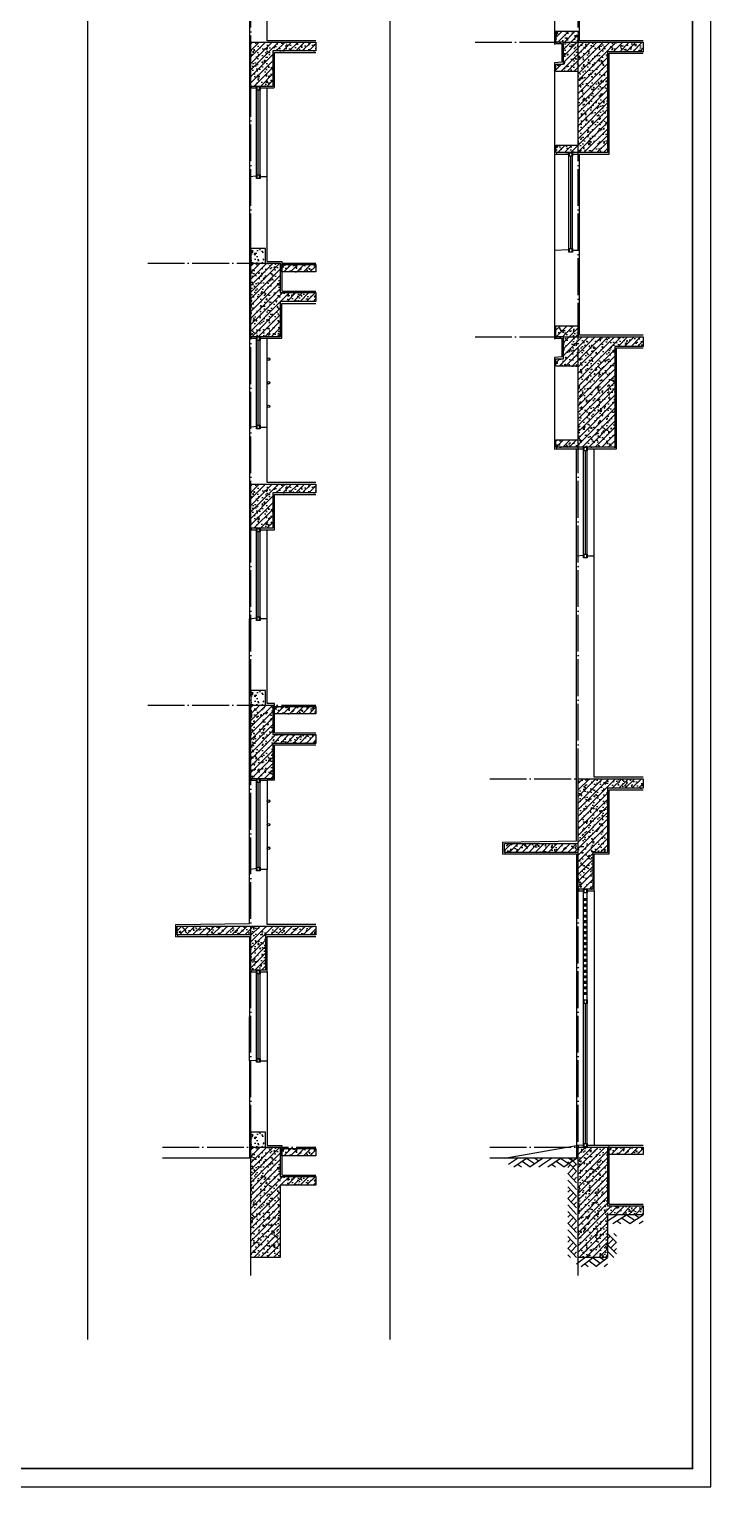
# Model space of a CAD drawing. Extents: x 6843040 to 15500510, y -6507076 to -4940511.
# Drawn here: x 7634479 to 7643738, y -6183597 to -6163807 of the extents above; entities that cross this region are included whole.
import ezdxf

# ---------------------------------------------------------------- set-up
doc = ezdxf.new("R2010")
doc.units = 0
doc.header["$LTSCALE"] = 1000
doc.header["$MEASUREMENT"] = 0
doc.linetypes.add('DOTE', pattern=[2.42, 2, -0.2, 0.02, -0.2])
for name, color, linetype in [('COLUMN', 10, 'Continuous'), ('DOTE', 8, 'DOTE'), ('E_LINE_1', 1, 'Continuous'), ('L5', 153, 'Continuous'), ('plan-1', 40, 'Continuous'), ('PUB_HACTH', 8, 'Continuous'), ('PUB_HATCH', 8, 'Continuous'), ('PUB_TITLE', 4, 'Continuous'), ('RAIL', 163, 'Continuous'), ('WINDOW', 4, 'Continuous'), ('批荡层', 213, 'Continuous')]:
    doc.layers.add(name, color=color, linetype=linetype)
pattern_1 = [(45, (20856.246, -289566.46), (-44.19417382, 44.19417382), []), (50, (20856.25, -289566.46), (179.3150457, -15.6880337), [18.75, -206.25]), (355, (20856.25, -289566.46), (-34.6878334, 188.0480334), [15, -165]), (100.4514, (20871.19, -289567.77), (144.6273454, 172.3598855), [15.9350475, -175.285528]), (46.1842, (20856.25, -289516.46), (266.810262, -41.3797536), [28.125, -309.375]), (96.6356, (20878.48, -289519.9), (233.6656764, 243.529468), [23.902572, -262.92825]), (351.1842, (20856.25, -289516.46), (233.665486, 243.52965), [22.5, -247.5]), (21, (20881.25, -289528.96), (149.226763, -100.6547227), [18.75, -206.25]), (326, (20881.25, -289528.96), (60.828833, 181.2875113), [15, -165]), (71.4514, (20893.68, -289537.35), (210.055657, 80.6326242), [15.9350475, -175.285528]), (37.5, (20856.246, -289566.46), (3.03996383, 83.22346346), [0, -163, 0, -167.5, 0, -165.625]), (7.5, (20856.25, -289566.46), (65.7673844, 98.602928), [0, -95.5, 0, -159.25, 0, -63.125]), (327.5, (20800.496, -289566.46), (133.45560904, -5.63871793), [0, -62.5, 0, -195, 0, -258.75]), (317.5, (20775.5, -289566.46), (145.7965423, 25.0262456), [0, -81.25, 0, -129.5, 0, -183.75])]
pattern_2 = [(45, (0, 0), (-44.19417382, 44.19417382), []), (50, (0, 0), (179.3150457, -15.6880337), [18.75, -206.25]), (355, (0, 0), (-34.6878334, 188.0480334), [15, -165]), (100.4514, (14.94, -1.3), (144.6273454, 172.3598855), [15.9350475, -175.285528]), (46.1842, (0, 50), (266.810262, -41.3797536), [28.125, -309.375]), (96.6356, (22.23, 46.55), (233.6656764, 243.529468), [23.902572, -262.92825]), (351.1842, (0, 50), (233.665486, 243.52965), [22.5, -247.5]), (21, (25, 37.5), (149.226763, -100.6547227), [18.75, -206.25]), (326, (25, 37.5), (60.828833, 181.2875113), [15, -165]), (71.4514, (37.44, 29.11), (210.055657, 80.6326242), [15.9350475, -175.285528]), (37.5, (0, 0), (3.03996383, 83.22346346), [0, -163, 0, -167.5, 0, -165.625]), (7.5, (0, 0), (65.7673844, 98.602928), [0, -95.5, 0, -159.25, 0, -63.125]), (327.5, (-55.75, 0), (133.45560904, -5.63871793), [0, -62.5, 0, -195, 0, -258.75]), (317.5, (-80.75, 0), (145.7965423, 25.0262456), [0, -81.25, 0, -129.5, 0, -183.75])]
pattern_3 = [(45, (0, 12000), (-44.19417382, 44.19417382), []), (50, (0, 12000), (179.3150457, -15.6880337), [18.75, -206.25]), (355, (0, 12000), (-34.6878334, 188.0480334), [15, -165]), (100.4514, (14.94, 11998.7), (144.6273454, 172.3598855), [15.9350475, -175.285528]), (46.1842, (0, 12050), (266.810262, -41.3797536), [28.125, -309.375]), (96.6356, (22.23, 12046.55), (233.6656764, 243.529468), [23.902572, -262.92825]), (351.1842, (0, 12050), (233.665486, 243.52965), [22.5, -247.5]), (21, (25, 12037.5), (149.226763, -100.6547227), [18.75, -206.25]), (326, (25, 12037.5), (60.828833, 181.2875113), [15, -165]), (71.4514, (37.44, 12029.11), (210.055657, 80.6326242), [15.9350475, -175.285528]), (37.5, (0, 12000), (3.03996383, 83.22346346), [0, -163, 0, -167.5, 0, -165.625]), (7.5, (0, 12000), (65.7673844, 98.602928), [0, -95.5, 0, -159.25, 0, -63.125]), (327.5, (-55.75, 12000), (133.45560904, -5.63871793), [0, -62.5, 0, -195, 0, -258.75]), (317.5, (-80.75, 12000), (145.7965423, 25.0262456), [0, -81.25, 0, -129.5, 0, -183.75])]
pattern_4 = [(45, (0, 0), (-44.19417382, 44.19417382), []), (50, (0, 0), (179.3150457, -15.6880337), [18.75, -206.25]), (355, (0, 0), (-34.6878334, 188.0480334), [15, -165]), (100.4514, (14.94, -1.3), (144.6273454, 172.3598855), [15.9350475, -175.285528]), (46.1842, (0, 50), (266.810262, -41.3797536), [28.125, -309.375]), (96.6356, (22.23, 46.55), (233.6656764, 243.529468), [23.902572, -262.92825]), (351.1842, (0, 50), (233.665486, 243.52965), [22.5, -247.5]), (21, (25, 37.5), (149.226763, -100.6547227), [18.75, -206.25]), (326, (25, 37.5), (60.828833, 181.2875113), [15, -165]), (71.4514, (37.44, 29.11), (210.055657, 80.6326242), [15.9350475, -175.285528]), (37.5, (0, 0), (3.03996383, 83.22346346), [0, -163, 0, -167.5, 0, -165.625]), (7.5, (0, 0), (65.7673844, 98.602928), [0, -95.5, 0, -159.25, 0, -63.125]), (327.5, (-55.75, 0), (133.45560904, -5.63871793), [0, -62.5, 0, -195, 0, -258.75]), (317.5, (-80.75, 0), (145.7965423, 25.0262456), [0, -81.25, 0, -129.5, 0, -183.75])]

# ---------------------------------------------------------------- blocks, each defined once
blk = doc.blocks.new('$LinePat$素土夯实')
at = {"color": 0}
for p, q in [((0, -210), (210, 0)), ((120, -300), (420, 0)), ((420, 0), (608, -188)), ((495, -300), (795, 0)), ((615, 0), (705, -90)), ((210, -210), (300, -300)), ((315, -105), (502, -293)), ((705, -300), (795, -210))]:
    blk.add_line(p, q, dxfattribs=at)
blk = doc.blocks.new('护窗栏杆1')
at = {"layer": 'RAIL'}
for centre, radius in [((7607611, -5917854), 17.5), ((7607611, -5917854), 16), ((7607611, -5918174), 17.5), ((7607611, -5918174), 16), ((7607611, -5918494), 17.5), ((7607611, -5918494), 16)]:
    blk.add_circle(centre, radius, dxfattribs=at)

msp = doc.modelspace()

# ---------------------------------------------------------------- hatches: boundary and pattern name
at = {"layer": 'PUB_HACTH'}
h = msp.add_hatch(dxfattribs=at)
h.set_pattern_fill('混凝土', color=256, scale=25, style=0)
h.set_pattern_definition([(50, (0, 0), (179.3150457, -15.6880337), [18.75, -206.25]), (355, (0, 0), (-34.6878334, 188.0480334), [15, -165]), (100.4514, (14.94, -1.3), (144.6273454, 172.3598855), [15.9350475, -175.285528]), (46.1842, (0, 50), (266.810262, -41.3797536), [28.125, -309.375]), (96.6356, (22.23, 46.55), (233.6656764, 243.529468), [23.902572, -262.92825]), (351.1842, (0, 50), (233.665486, 243.52965), [22.5, -247.5]), (21, (25, 37.5), (149.226763, -100.6547227), [18.75, -206.25]), (326, (25, 37.5), (60.828833, 181.2875113), [15, -165]), (71.4514, (37.44, 29.11), (210.055657, 80.6326242), [15.9350475, -175.285528]), (37.5, (0, 0), (3.03996383, 83.22346346), [0, -163, 0, -167.5, 0, -165.625]), (7.5, (0, 0), (65.7673844, 98.602928), [0, -95.5, 0, -159.25, 0, -63.125]), (327.5, (-55.75, 0), (133.45560904, -5.63871793), [0, -62.5, 0, -195, 0, -258.75]), (317.5, (-80.75, 0), (145.7965423, 25.0262456), [0, -81.25, 0, -129.5, 0, -183.75])])
h.paths.add_polyline_path([(7637489.5, -6166983.9), (7637689.5, -6166983.9), (7637689.5, -6166784), (7637489.5, -6166784)])
h = msp.add_hatch(dxfattribs=at)
h.set_pattern_fill('混凝土', color=256, scale=25, style=0)
h.set_pattern_definition([(50, (2e-08, -6000), (179.3150457, -15.6880337), [18.75, -206.25]), (355, (2e-08, -6000), (-34.6878334, 188.0480334), [15, -165]), (100.4514, (14.94, -6001.3), (144.6273454, 172.3598855), [15.9350475, -175.285528]), (46.1842, (2e-08, -5950), (266.810262, -41.3797536), [28.125, -309.375]), (96.6356, (22.23, -5953.45), (233.6656764, 243.529468), [23.902572, -262.92825]), (351.1842, (2e-08, -5950), (233.665486, 243.52965), [22.5, -247.5]), (21, (25, -5962.5), (149.226763, -100.6547227), [18.75, -206.25]), (326, (25, -5962.5), (60.828833, 181.2875113), [15, -165]), (71.4514, (37.44, -5970.89), (210.055657, 80.6326242), [15.9350475, -175.285528]), (37.5, (2e-08, -6000), (3.03996383, 83.22346346), [0, -163, 0, -167.5, 0, -165.625]), (7.5, (2e-08, -6000), (65.7673844, 98.602928), [0, -95.5, 0, -159.25, 0, -63.125]), (327.5, (-55.75, -6000), (133.45560904, -5.63871793), [0, -62.5, 0, -195, 0, -258.75]), (317.5, (-80.75, -6000), (145.7965423, 25.0262456), [0, -81.25, 0, -129.5, 0, -183.75])])
h.paths.add_polyline_path([(7637489.5, -6172983.9), (7637689.5, -6172983.9), (7637689.5, -6172784), (7637489.5, -6172784)])
at = {"layer": 'PUB_HACTH', "lineweight": -2}
h = msp.add_hatch(dxfattribs=at)
h.set_pattern_fill('ANSI31', color=256, scale=5, style=0)
h.set_pattern_definition([(45, (5130187.275, -5075581.398), (-5.612660076, 5.612660076), [])])
h.paths.add_polyline_path([(7642059.2, -6175613.9), (7642009.2, -6175613.9), (7642009.2, -6175633.9), (7642059.2, -6175633.9)])
h.paths.add_polyline_path([(7642054.2, -6175618.9), (7642014.2, -6175618.9), (7642014.2, -6175628.9), (7642054.2, -6175628.9)], flags=16)
h = msp.add_hatch(dxfattribs=at)
h.set_pattern_fill('ANSI31', color=256, scale=5, style=0)
h.set_pattern_definition([(45, (5130187.275, -5075656.398), (-5.612660076, 5.612660076), [])])
h.paths.add_polyline_path([(7642059.2, -6175688.9), (7642009.2, -6175688.9), (7642009.2, -6175708.9), (7642059.2, -6175708.9)])
h.paths.add_polyline_path([(7642054.2, -6175693.9), (7642014.2, -6175693.9), (7642014.2, -6175703.9), (7642054.2, -6175703.9)], flags=16)
h = msp.add_hatch(dxfattribs=at)
h.set_pattern_fill('ANSI31', color=256, scale=5, style=0)
h.set_pattern_definition([(45, (5130187.275, -5075731.398), (-5.612660076, 5.612660076), [])])
h.paths.add_polyline_path([(7642059.2, -6175763.9), (7642009.2, -6175763.9), (7642009.2, -6175783.9), (7642059.2, -6175783.9)])
h.paths.add_polyline_path([(7642054.2, -6175768.9), (7642014.2, -6175768.9), (7642014.2, -6175778.9), (7642054.2, -6175778.9)], flags=16)
h = msp.add_hatch(dxfattribs=at)
h.set_pattern_fill('ANSI31', color=256, scale=5, style=0)
h.set_pattern_definition([(45, (5130187.275, -5075806.398), (-5.612660076, 5.612660076), [])])
h.paths.add_polyline_path([(7642059.2, -6175838.9), (7642009.2, -6175838.9), (7642009.2, -6175858.9), (7642059.2, -6175858.9)])
h.paths.add_polyline_path([(7642054.2, -6175843.9), (7642014.2, -6175843.9), (7642014.2, -6175853.9), (7642054.2, -6175853.9)], flags=16)
h = msp.add_hatch(dxfattribs=at)
h.set_pattern_fill('ANSI31', color=256, scale=5, style=0)
h.set_pattern_definition([(45, (5130187.275, -5075881.398), (-5.612660076, 5.612660076), [])])
h.paths.add_polyline_path([(7642059.2, -6175913.9), (7642009.2, -6175913.9), (7642009.2, -6175933.9), (7642059.2, -6175933.9)])
h.paths.add_polyline_path([(7642054.2, -6175918.9), (7642014.2, -6175918.9), (7642014.2, -6175928.9), (7642054.2, -6175928.9)], flags=16)
h = msp.add_hatch(dxfattribs=at)
h.set_pattern_fill('ANSI31', color=256, scale=5, style=0)
h.set_pattern_definition([(45, (5130187.275, -5075956.398), (-5.612660076, 5.612660076), [])])
h.paths.add_polyline_path([(7642059.2, -6175988.9), (7642009.2, -6175988.9), (7642009.2, -6176008.9), (7642059.2, -6176008.9)])
h.paths.add_polyline_path([(7642054.2, -6175993.9), (7642014.2, -6175993.9), (7642014.2, -6176003.9), (7642054.2, -6176003.9)], flags=16)
h = msp.add_hatch(dxfattribs=at)
h.set_pattern_fill('ANSI31', color=256, scale=5, style=0)
h.set_pattern_definition([(45, (5130187.275, -5076031.398), (-5.612660076, 5.612660076), [])])
h.paths.add_polyline_path([(7642059.2, -6176063.9), (7642009.2, -6176063.9), (7642009.2, -6176083.9), (7642059.2, -6176083.9)])
h.paths.add_polyline_path([(7642054.2, -6176068.9), (7642014.2, -6176068.9), (7642014.2, -6176078.9), (7642054.2, -6176078.9)], flags=16)
h = msp.add_hatch(dxfattribs=at)
h.set_pattern_fill('ANSI31', color=256, scale=5, style=0)
h.set_pattern_definition([(45, (5130187.275, -5076106.398), (-5.612660076, 5.612660076), [])])
h.paths.add_polyline_path([(7642059.2, -6176138.9), (7642009.2, -6176138.9), (7642009.2, -6176158.9), (7642059.2, -6176158.9)])
h.paths.add_polyline_path([(7642054.2, -6176143.9), (7642014.2, -6176143.9), (7642014.2, -6176153.9), (7642054.2, -6176153.9)], flags=16)
h = msp.add_hatch(dxfattribs=at)
h.set_pattern_fill('ANSI31', color=256, scale=5, style=0)
h.set_pattern_definition([(45, (5130187.275, -5076181.398), (-5.612660076, 5.612660076), [])])
h.paths.add_polyline_path([(7642059.2, -6176213.9), (7642009.2, -6176213.9), (7642009.2, -6176233.9), (7642059.2, -6176233.9)])
h.paths.add_polyline_path([(7642054.2, -6176218.9), (7642014.2, -6176218.9), (7642014.2, -6176228.9), (7642054.2, -6176228.9)], flags=16)
h = msp.add_hatch(dxfattribs=at)
h.set_pattern_fill('ANSI31', color=256, scale=5, style=0)
h.set_pattern_definition([(45, (5130187.275, -5076256.398), (-5.612660076, 5.612660076), [])])
h.paths.add_polyline_path([(7642059.2, -6176288.9), (7642009.2, -6176288.9), (7642009.2, -6176308.9), (7642059.2, -6176308.9)])
h.paths.add_polyline_path([(7642054.2, -6176293.9), (7642014.2, -6176293.9), (7642014.2, -6176303.9), (7642054.2, -6176303.9)], flags=16)
h = msp.add_hatch(dxfattribs=at)
h.set_pattern_fill('ANSI31', color=256, scale=5, style=0)
h.set_pattern_definition([(45, (5130187.275, -5076331.398), (-5.612660076, 5.612660076), [])])
h.paths.add_polyline_path([(7642059.2, -6176363.9), (7642009.2, -6176363.9), (7642009.2, -6176383.9), (7642059.2, -6176383.9)])
h.paths.add_polyline_path([(7642054.2, -6176368.9), (7642014.2, -6176368.9), (7642014.2, -6176378.9), (7642054.2, -6176378.9)], flags=16)
h = msp.add_hatch(dxfattribs=at)
h.set_pattern_fill('ANSI31', color=256, scale=5, style=0)
h.set_pattern_definition([(45, (5130187.275, -5076406.398), (-5.612660076, 5.612660076), [])])
h.paths.add_polyline_path([(7642059.2, -6176438.9), (7642009.2, -6176438.9), (7642009.2, -6176458.9), (7642059.2, -6176458.9)])
h.paths.add_polyline_path([(7642054.2, -6176443.9), (7642014.2, -6176443.9), (7642014.2, -6176453.9), (7642054.2, -6176453.9)], flags=16)
h = msp.add_hatch(dxfattribs=at)
h.set_pattern_fill('ANSI31', color=256, scale=5, style=0)
h.set_pattern_definition([(45, (5130187.275, -5076481.398), (-5.612660076, 5.612660076), [])])
h.paths.add_polyline_path([(7642059.2, -6176513.9), (7642009.2, -6176513.9), (7642009.2, -6176533.9), (7642059.2, -6176533.9)])
h.paths.add_polyline_path([(7642054.2, -6176518.9), (7642014.2, -6176518.9), (7642014.2, -6176528.9), (7642054.2, -6176528.9)], flags=16)
h = msp.add_hatch(dxfattribs=at)
h.set_pattern_fill('ANSI31', color=256, scale=5, style=0)
h.set_pattern_definition([(45, (5130187.275, -5076556.398), (-5.612660076, 5.612660076), [])])
h.paths.add_polyline_path([(7642059.2, -6176588.9), (7642009.2, -6176588.9), (7642009.2, -6176608.9), (7642059.2, -6176608.9)])
h.paths.add_polyline_path([(7642054.2, -6176593.9), (7642014.2, -6176593.9), (7642014.2, -6176603.9), (7642054.2, -6176603.9)], flags=16)
h = msp.add_hatch(dxfattribs=at)
h.set_pattern_fill('ANSI31', color=256, scale=5, style=0)
h.set_pattern_definition([(45, (5130187.275, -5076631.398), (-5.612660076, 5.612660076), [])])
h.paths.add_polyline_path([(7642059.2, -6176663.9), (7642009.2, -6176663.9), (7642009.2, -6176683.9), (7642059.2, -6176683.9)])
h.paths.add_polyline_path([(7642054.2, -6176668.9), (7642014.2, -6176668.9), (7642014.2, -6176678.9), (7642054.2, -6176678.9)], flags=16)
h = msp.add_hatch(dxfattribs=at)
h.set_pattern_fill('ANSI31', color=256, scale=5, style=0)
h.set_pattern_definition([(45, (5130187.275, -5076706.398), (-5.612660076, 5.612660076), [])])
h.paths.add_polyline_path([(7642059.2, -6176738.9), (7642009.2, -6176738.9), (7642009.2, -6176758.9), (7642059.2, -6176758.9)])
h.paths.add_polyline_path([(7642054.2, -6176743.9), (7642014.2, -6176743.9), (7642014.2, -6176753.9), (7642054.2, -6176753.9)], flags=16)
h = msp.add_hatch(dxfattribs=at)
h.set_pattern_fill('ANSI31', color=256, scale=5, style=0)
h.set_pattern_definition([(45, (5130187.275, -5076781.398), (-5.612660076, 5.612660076), [])])
h.paths.add_polyline_path([(7642059.2, -6176813.9), (7642009.2, -6176813.9), (7642009.2, -6176833.9), (7642059.2, -6176833.9)])
h.paths.add_polyline_path([(7642054.2, -6176818.9), (7642014.2, -6176818.9), (7642014.2, -6176828.9), (7642054.2, -6176828.9)], flags=16)
h = msp.add_hatch(dxfattribs=at)
h.set_pattern_fill('ANSI31', color=256, scale=5, style=0)
h.set_pattern_definition([(45, (5130187.275, -5076856.398), (-5.612660076, 5.612660076), [])])
h.paths.add_polyline_path([(7642059.2, -6176888.9), (7642009.2, -6176888.9), (7642009.2, -6176908.9), (7642059.2, -6176908.9)])
h.paths.add_polyline_path([(7642054.2, -6176893.9), (7642014.2, -6176893.9), (7642014.2, -6176903.9), (7642054.2, -6176903.9)], flags=16)
at = {"layer": 'PUB_HACTH'}
h = msp.add_hatch(dxfattribs=at)
h.set_pattern_fill('混凝土', color=256, scale=25, style=0)
h.set_pattern_definition([(50, (2e-08, -12000), (179.3150457, -15.6880337), [18.75, -206.25]), (355, (2e-08, -12000), (-34.6878334, 188.0480334), [15, -165]), (100.4514, (14.94, -12001.3), (144.6273454, 172.3598855), [15.9350475, -175.285528]), (46.1842, (2e-08, -11950), (266.810262, -41.3797536), [28.125, -309.375]), (96.6356, (22.23, -11953.45), (233.6656764, 243.529468), [23.902572, -262.92825]), (351.1842, (2e-08, -11950), (233.665486, 243.52965), [22.5, -247.5]), (21, (25, -11962.5), (149.226763, -100.6547227), [18.75, -206.25]), (326, (25, -11962.5), (60.828833, 181.2875113), [15, -165]), (71.4514, (37.44, -11970.89), (210.055657, 80.6326242), [15.9350475, -175.285528]), (37.5, (2e-08, -12000), (3.03996383, 83.22346346), [0, -163, 0, -167.5, 0, -165.625]), (7.5, (2e-08, -12000), (65.7673844, 98.602928), [0, -95.5, 0, -159.25, 0, -63.125]), (327.5, (-55.75, -12000), (133.45560904, -5.63871793), [0, -62.5, 0, -195, 0, -258.75]), (317.5, (-80.75, -12000), (145.7965423, 25.0262456), [0, -81.25, 0, -129.5, 0, -183.75])])
h.paths.add_polyline_path([(7637489.5, -6178983.9), (7637689.5, -6178983.9), (7637689.5, -6178784), (7637489.5, -6178784)])
at = {"layer": 'PUB_HATCH'}
h = msp.add_hatch(dxfattribs=at)
h.set_pattern_fill('钢筋混凝土', color=256, scale=25, style=0)
h.set_pattern_definition([(45, (0, 6000), (-44.19417382, 44.19417382), []), (50, (0, 6000), (179.3150457, -15.6880337), [18.75, -206.25]), (355, (0, 6000), (-34.6878334, 188.0480334), [15, -165]), (100.4514, (14.94, 5998.7), (144.6273454, 172.3598855), [15.9350475, -175.285528]), (46.1842, (0, 6050), (266.810262, -41.3797536), [28.125, -309.375]), (96.6356, (22.23, 6046.55), (233.6656764, 243.529468), [23.902572, -262.92825]), (351.1842, (0, 6050), (233.665486, 243.52965), [22.5, -247.5]), (21, (25, 6037.5), (149.226763, -100.6547227), [18.75, -206.25]), (326, (25, 6037.5), (60.828833, 181.2875113), [15, -165]), (71.4514, (37.44, 6029.11), (210.055657, 80.6326242), [15.9350475, -175.285528]), (37.5, (0, 6000), (3.03996383, 83.22346346), [0, -163, 0, -167.5, 0, -165.625]), (7.5, (0, 6000), (65.7673844, 98.602928), [0, -95.5, 0, -159.25, 0, -63.125]), (327.5, (-55.75, 6000), (133.45560904, -5.63871793), [0, -62.5, 0, -195, 0, -258.75]), (317.5, (-80.75, 6000), (145.7965423, 25.0262456), [0, -81.25, 0, -129.5, 0, -183.75])])
h.paths.add_polyline_path([(7637489.5, -6163983.9), (7638373.4, -6163983.9), (7638373.4, -6164103.9), (7637789.5, -6164103.9), (7637789.5, -6164583.9), (7637489.5, -6164583.9)])
h = msp.add_hatch(dxfattribs=at)
h.set_pattern_fill('钢筋混凝土', color=256, scale=25, style=0)
h.set_pattern_definition(pattern_4)
h.paths.add_polyline_path([(7641734.2, -6164283.9), (7641734.2, -6163983.9), (7641634.2, -6163983.9), (7641634.2, -6163833.9), (7641934.2, -6163833.9), (7641934.2, -6163983.9), (7642818.2, -6163983.9), (7642818.2, -6164113.9), (7642334.2, -6164113.9), (7642334.2, -6165483.9), (7641634.2, -6165483.9), (7641634.2, -6165383.9), (7641934.2, -6165383.9), (7641934.2, -6164383.9), (7641634.2, -6164383.9), (7641634.2, -6164283.9)])
h = msp.add_hatch(dxfattribs=at)
h.set_pattern_fill('钢筋混凝土', color=256, scale=25, style=0)
h.set_pattern_definition(pattern_3)
h.paths.add_polyline_path([(7637889.5, -6167383.9), (7638373.4, -6167383.9), (7638373.4, -6167503.9), (7637889.5, -6167503.9), (7637889.5, -6167983.9), (7637489.5, -6167983.9), (7637489.5, -6166983.9), (7637889.5, -6166983.9)])
h = msp.add_hatch(dxfattribs=at)
h.set_pattern_fill('钢筋混凝土', color=256, scale=25, style=0)
h.set_pattern_definition(pattern_3)
h.paths.add_polyline_path([(7637909.5, -6167003.9), (7638373.4, -6167003.9), (7638373.4, -6167103.9), (7637909.5, -6167103.9)])
h = msp.add_hatch(dxfattribs=at)
h.set_pattern_fill('钢筋混凝土', color=256, scale=25, style=0)
h.set_pattern_definition(pattern_4)
h.paths.add_polyline_path([(7641734.2, -6168283.9), (7641734.2, -6167983.9), (7641634.2, -6167983.9), (7641634.2, -6167833.9), (7641934.2, -6167833.9), (7641934.2, -6167983.9), (7642818.2, -6167983.9), (7642818.2, -6168113.9), (7642434.2, -6168113.9), (7642434.2, -6169483.9), (7641634.2, -6169483.9), (7641634.2, -6169383.9), (7641934.2, -6169383.9), (7641934.2, -6168383.9), (7641634.2, -6168383.9), (7641634.2, -6168283.9)])
h = msp.add_hatch(dxfattribs=at)
h.set_pattern_fill('钢筋混凝土', color=256, scale=25, style=0)
h.set_pattern_definition(pattern_2)
h.paths.add_polyline_path([(7637489.5, -6169983.9), (7638373.4, -6169983.9), (7638373.4, -6170103.9), (7637789.5, -6170103.9), (7637789.5, -6170583.9), (7637489.5, -6170583.9)])
h = msp.add_hatch(dxfattribs=at)
h.set_pattern_fill('钢筋混凝土', color=256, scale=25, style=0)
h.set_pattern_definition(pattern_1)
h.paths.add_polyline_path([(7637789, -6173503.4), (7637788.6, -6173983.9), (7637489.5, -6173983.9), (7637489.5, -6172983.9), (7637789.5, -6172983.9), (7637789.5, -6173383.9), (7638373.4, -6173383.9), (7638373.4, -6173503.9)])
h = msp.add_hatch(dxfattribs=at)
h.set_pattern_fill('钢筋混凝土', color=256, scale=25, style=0)
h.set_pattern_definition([(45, (-100, 6000), (-44.19417382, 44.19417382), []), (50, (-100, 6000), (179.3150457, -15.6880337), [18.75, -206.25]), (355, (-100, 6000), (-34.6878334, 188.0480334), [15, -165]), (100.4514, (-85.06, 5998.7), (144.6273454, 172.3598855), [15.9350475, -175.285528]), (46.1842, (-100, 6050), (266.810262, -41.3797536), [28.125, -309.375]), (96.6356, (-77.77, 6046.55), (233.6656764, 243.529468), [23.902572, -262.92825]), (351.1842, (-100, 6050), (233.665486, 243.52965), [22.5, -247.5]), (21, (-75, 6037.5), (149.226763, -100.6547227), [18.75, -206.25]), (326, (-75, 6037.5), (60.828833, 181.2875113), [15, -165]), (71.4514, (-62.56, 6029.11), (210.055657, 80.6326242), [15.9350475, -175.285528]), (37.5, (-100, 6000), (3.03996383, 83.22346346), [0, -163, 0, -167.5, 0, -165.625]), (7.5, (-100, 6000), (65.7673844, 98.602928), [0, -95.5, 0, -159.25, 0, -63.125]), (327.5, (-155.75, 6000), (133.45560904, -5.63871793), [0, -62.5, 0, -195, 0, -258.75]), (317.5, (-180.75, 6000), (145.7965423, 25.0262456), [0, -81.25, 0, -129.5, 0, -183.75])])
h.paths.add_polyline_path([(7637809.5, -6173003.9), (7638373.4, -6173003.9), (7638373.4, -6173103.9), (7637809.5, -6173103.9)])
h = msp.add_hatch(dxfattribs=at)
h.set_pattern_fill('钢筋混凝土', color=256, scale=25, style=0)
h.set_pattern_definition(pattern_2)
h.paths.add_polyline_path([(7642334.2, -6174113.9), (7642334.2, -6174983.9), (7642134.2, -6174983.9), (7642134.2, -6175483.9), (7641934.2, -6175483.9), (7641934.2, -6174983.9), (7640934.2, -6174983.9), (7640934.2, -6174863.9), (7641934.2, -6174863.9), (7641934.2, -6173983.9), (7642818.2, -6173983.9), (7642818.2, -6174113.9)])
h = msp.add_hatch(dxfattribs=at)
h.set_pattern_fill('钢筋混凝土', color=256, scale=25, style=0)
h.set_pattern_definition(pattern_1)
h.paths.add_polyline_path([(7637689.5, -6176103.9), (7637689.5, -6176583.9), (7637489.5, -6176583.9), (7637489.5, -6176103.9), (7636489.5, -6176103.9), (7636489.5, -6175983.9), (7638373.4, -6175983.9), (7638373.4, -6176103.9)])
h = msp.add_hatch(dxfattribs=at)
h.set_pattern_fill('钢筋混凝土', color=256, scale=25, style=0)
h.set_pattern_definition(pattern_2)
h.paths.add_polyline_path([(7637889.5, -6179383.9), (7638373.4, -6179383.9), (7638373.4, -6179503.9), (7637889.5, -6179503.9), (7637889.5, -6180483.9), (7637489.5, -6180483.9), (7637489.5, -6178983.9), (7637889.5, -6178983.9)])
h = msp.add_hatch(dxfattribs=at)
h.set_pattern_fill('钢筋混凝土', color=256, scale=25, style=0)
h.set_pattern_definition(pattern_2)
h.paths.add_polyline_path([(7637909.5, -6179003.9), (7638373.4, -6179003.9), (7638373.4, -6179103.9), (7637909.5, -6179103.9)])
h = msp.add_hatch(dxfattribs=at)
h.set_pattern_fill('钢筋混凝土', color=256, scale=25, style=0)
h.set_pattern_definition(pattern_2)
h.paths.add_polyline_path([(7642334.2, -6179783.9), (7642818.2, -6179783.9), (7642818.2, -6179903.9), (7642334.2, -6179903.9), (7642334.2, -6180483.9), (7641934.2, -6180483.9), (7641934.2, -6178983.9), (7642334.2, -6178983.9)])
h = msp.add_hatch(dxfattribs=at)
h.set_pattern_fill('钢筋混凝土', color=256, scale=25, style=0)
h.set_pattern_definition([(45, (4444.78, 20), (-44.19417382, 44.19417382), []), (50, (4444.78, 20), (179.3150457, -15.6880337), [18.75, -206.25]), (355, (4444.78, 20), (-34.6878334, 188.0480334), [15, -165]), (100.4514, (4459.73, 18.7), (144.6273454, 172.3598855), [15.9350475, -175.285528]), (46.1842, (4444.78, 70), (266.810262, -41.3797536), [28.125, -309.375]), (96.6356, (4467.02, 66.55), (233.6656764, 243.529468), [23.902572, -262.92825]), (351.1842, (4444.78, 70), (233.665486, 243.52965), [22.5, -247.5]), (21, (4469.78, 57.5), (149.226763, -100.6547227), [18.75, -206.25]), (326, (4469.78, 57.5), (60.828833, 181.2875113), [15, -165]), (71.4514, (4482.22, 49.11), (210.055657, 80.6326242), [15.9350475, -175.285528]), (37.5, (4444.78, 20), (3.03996383, 83.22346346), [0, -163, 0, -167.5, 0, -165.625]), (7.5, (4444.78, 20), (65.7673844, 98.602928), [0, -95.5, 0, -159.25, 0, -63.125]), (327.5, (4389.03, 20), (133.45560904, -5.63871793), [0, -62.5, 0, -195, 0, -258.75]), (317.5, (4364.03, 20), (145.7965423, 25.0262456), [0, -81.25, 0, -129.5, 0, -183.75])])
h.paths.add_polyline_path([(7642354.2, -6178983.9), (7642818.2, -6178983.9), (7642818.2, -6179083.9), (7642354.2, -6179083.9)])

# ---------------------------------------------------------------- linework, layer by layer
at = {"layer": 'COLUMN'}
for points in [[(7637909.5, -6167003.9), (7638373.4, -6167003.9), (7638373.4, -6167103.9), (7637909.5, -6167103.9)], [(7637809.5, -6173003.9), (7638373.4, -6173003.9), (7638373.4, -6173103.9), (7637809.5, -6173103.9)], [(7637909.5, -6179003.9), (7638373.4, -6179003.9), (7638373.4, -6179103.9), (7637909.5, -6179103.9)], [(7642354.2, -6178983.9), (7642818.2, -6178983.9), (7642818.2, -6179083.9), (7642354.2, -6179083.9)]]:
    msp.add_lwpolyline(points, close=True, dxfattribs=at)
at = {"layer": 'DOTE', "ltscale": 0.25}
for p, q in [((7637489.5, -6180726.7), (7637489.5, -6155601)), ((7641934.2, -6180726.7), (7641934.2, -6157689.2))]:
    msp.add_line(p, q, dxfattribs=at)
at = {"layer": 'DOTE', "linetype": 'DOTE', "ltscale": 0.25}
for points in [[(7640534.2, -6163983.9), (7642818.2, -6163983.9)], [(7636089.5, -6166983.9), (7638373.4, -6166983.9)], [(7636089.5, -6166983.9), (7638373.4, -6166983.9)], [(7640534.2, -6167983.9), (7642818.2, -6167983.9)], [(7636089.5, -6172983.9), (7638373.4, -6172983.9)], [(7640734.2, -6173983.9), (7642818.2, -6173983.9)], [(7636289.5, -6178983.9), (7638373.4, -6178983.9)], [(7640734.2, -6178983.9), (7642818.2, -6178983.9)]]:
    msp.add_lwpolyline(points, dxfattribs=at)
at = {"layer": 'E_LINE_1'}
for points in [[(7637489.5, -6163983.9), (7638373.4, -6163983.9), (7638373.4, -6164103.9), (7637789.5, -6164103.9), (7637789.5, -6164583.9), (7637489.5, -6164583.9)], [(7641734.2, -6164283.9), (7641734.2, -6163983.9), (7641634.2, -6163983.9), (7641634.2, -6163833.9), (7641934.2, -6163833.9), (7641934.2, -6163983.9), (7642818.2, -6163983.9), (7642818.2, -6164113.9), (7642334.2, -6164113.9), (7642334.2, -6165483.9), (7641634.2, -6165483.9), (7641634.2, -6165383.9), (7641934.2, -6165383.9), (7641934.2, -6164383.9), (7641634.2, -6164383.9), (7641634.2, -6164283.9)], [(7637489.5, -6166983.9), (7637689.5, -6166983.9), (7637689.5, -6166784), (7637489.5, -6166784)], [(7641734.2, -6168283.9), (7641734.2, -6167983.9), (7641634.2, -6167983.9), (7641634.2, -6167833.9), (7641934.2, -6167833.9), (7641934.2, -6167983.9), (7642818.2, -6167983.9), (7642818.2, -6168113.9), (7642434.2, -6168113.9), (7642434.2, -6169483.9), (7641634.2, -6169483.9), (7641634.2, -6169383.9), (7641934.2, -6169383.9), (7641934.2, -6168383.9), (7641634.2, -6168383.9), (7641634.2, -6168283.9)], [(7637489.5, -6169983.9), (7638373.4, -6169983.9), (7638373.4, -6170103.9), (7637789.5, -6170103.9), (7637789.5, -6170583.9), (7637489.5, -6170583.9)], [(7637489.5, -6172983.9), (7637689.5, -6172983.9), (7637689.5, -6172784), (7637489.5, -6172784)], [(7642334.2, -6174113.9), (7642334.2, -6174983.9), (7642134.2, -6174983.9), (7642134.2, -6175483.9), (7641934.2, -6175483.9), (7641934.2, -6174983.9), (7640934.2, -6174983.9), (7640934.2, -6174863.9), (7641934.2, -6174863.9), (7641934.2, -6173983.9), (7642818.2, -6173983.9), (7642818.2, -6174113.9)], [(7637489.5, -6178983.9), (7637689.5, -6178983.9), (7637689.5, -6178784), (7637489.5, -6178784)], [(7642334.2, -6179783.9), (7642818.2, -6179783.9), (7642818.2, -6179903.9), (7642334.2, -6179903.9), (7642334.2, -6180483.9), (7641934.2, -6180483.9), (7641934.2, -6178983.9), (7642334.2, -6178983.9)]]:
    msp.add_lwpolyline(points, close=True, dxfattribs=at)
for points in [[(7637889.5, -6167383.9), (7638373.4, -6167383.9), (7638373.4, -6167503.9), (7637889.5, -6167503.9), (7637889.5, -6167983.9), (7637489.5, -6167983.9), (7637489.5, -6166983.9), (7637889.5, -6166983.9), (7637889.5, -6167383.9)], [(7637789, -6173503.4), (7637788.6, -6173983.9), (7637489.5, -6173983.9), (7637489.5, -6172983.9), (7637789.5, -6172983.9), (7637789.5, -6173383.9), (7638373.4, -6173383.9), (7638373.4, -6173503.9), (7637789, -6173503.4)], [(7637689.5, -6176103.9), (7637689.5, -6176583.9), (7637489.5, -6176583.9), (7637489.5, -6176103.9), (7636489.5, -6176103.9), (7636489.5, -6175983.9), (7638373.4, -6175983.9), (7638373.4, -6176103.9), (7637689.5, -6176103.9)], [(7637889.5, -6179383.9), (7638373.4, -6179383.9), (7638373.4, -6179503.9), (7637889.5, -6179503.9), (7637889.5, -6180483.9), (7637489.5, -6180483.9), (7637489.5, -6178983.9), (7637889.5, -6178983.9), (7637889.5, -6179383.9)], [(7637489.5, -6179133.9), (7636289.5, -6179133.9)], [(7641934.2, -6179133.9), (7640734.2, -6179133.9)]]:
    msp.add_lwpolyline(points, dxfattribs=at)
at = {"layer": 'L5', "elevation": 0}
for points in [[(7642009.2, -6175483.9), (7642059.2, -6175483.9), (7642059.2, -6175533.9), (7642009.2, -6175533.9)], [(7642054.2, -6175488.9), (7642014.2, -6175488.9), (7642014.2, -6175528.9), (7642054.2, -6175528.9)]]:
    msp.add_lwpolyline(points, close=True, dxfattribs=at)
at = {"layer": 'L5'}
msp.add_lwpolyline([(7642009.2, -6176983.9), (7642009.2, -6175533.9)], dxfattribs=at)
for points in [[(7642059.2, -6175613.9), (7642009.2, -6175613.9), (7642009.2, -6175633.9), (7642059.2, -6175633.9)], [(7642059.2, -6175688.9), (7642009.2, -6175688.9), (7642009.2, -6175708.9), (7642059.2, -6175708.9)], [(7642054.2, -6175618.9), (7642014.2, -6175618.9), (7642014.2, -6175628.9), (7642054.2, -6175628.9)], [(7642054.2, -6175693.9), (7642014.2, -6175693.9), (7642014.2, -6175703.9), (7642054.2, -6175703.9)], [(7642059.2, -6175763.9), (7642009.2, -6175763.9), (7642009.2, -6175783.9), (7642059.2, -6175783.9)], [(7642059.2, -6175838.9), (7642009.2, -6175838.9), (7642009.2, -6175858.9), (7642059.2, -6175858.9)], [(7642054.2, -6175768.9), (7642014.2, -6175768.9), (7642014.2, -6175778.9), (7642054.2, -6175778.9)], [(7642054.2, -6175843.9), (7642014.2, -6175843.9), (7642014.2, -6175853.9), (7642054.2, -6175853.9)], [(7642059.2, -6175913.9), (7642009.2, -6175913.9), (7642009.2, -6175933.9), (7642059.2, -6175933.9)], [(7642059.2, -6175988.9), (7642009.2, -6175988.9), (7642009.2, -6176008.9), (7642059.2, -6176008.9)], [(7642059.2, -6176063.9), (7642009.2, -6176063.9), (7642009.2, -6176083.9), (7642059.2, -6176083.9)], [(7642054.2, -6175918.9), (7642014.2, -6175918.9), (7642014.2, -6175928.9), (7642054.2, -6175928.9)], [(7642054.2, -6175993.9), (7642014.2, -6175993.9), (7642014.2, -6176003.9), (7642054.2, -6176003.9)], [(7642054.2, -6176068.9), (7642014.2, -6176068.9), (7642014.2, -6176078.9), (7642054.2, -6176078.9)], [(7642059.2, -6176138.9), (7642009.2, -6176138.9), (7642009.2, -6176158.9), (7642059.2, -6176158.9)], [(7642059.2, -6176213.9), (7642009.2, -6176213.9), (7642009.2, -6176233.9), (7642059.2, -6176233.9)], [(7642059.2, -6176288.9), (7642009.2, -6176288.9), (7642009.2, -6176308.9), (7642059.2, -6176308.9)], [(7642054.2, -6176143.9), (7642014.2, -6176143.9), (7642014.2, -6176153.9), (7642054.2, -6176153.9)], [(7642054.2, -6176218.9), (7642014.2, -6176218.9), (7642014.2, -6176228.9), (7642054.2, -6176228.9)], [(7642059.2, -6176363.9), (7642009.2, -6176363.9), (7642009.2, -6176383.9), (7642059.2, -6176383.9)], [(7642059.2, -6176438.9), (7642009.2, -6176438.9), (7642009.2, -6176458.9), (7642059.2, -6176458.9)], [(7642054.2, -6176293.9), (7642014.2, -6176293.9), (7642014.2, -6176303.9), (7642054.2, -6176303.9)], [(7642054.2, -6176368.9), (7642014.2, -6176368.9), (7642014.2, -6176378.9), (7642054.2, -6176378.9)], [(7642054.2, -6176443.9), (7642014.2, -6176443.9), (7642014.2, -6176453.9), (7642054.2, -6176453.9)], [(7642059.2, -6176513.9), (7642009.2, -6176513.9), (7642009.2, -6176533.9), (7642059.2, -6176533.9)], [(7642059.2, -6176588.9), (7642009.2, -6176588.9), (7642009.2, -6176608.9), (7642059.2, -6176608.9)], [(7642059.2, -6176663.9), (7642009.2, -6176663.9), (7642009.2, -6176683.9), (7642059.2, -6176683.9)], [(7642054.2, -6176518.9), (7642014.2, -6176518.9), (7642014.2, -6176528.9), (7642054.2, -6176528.9)], [(7642054.2, -6176593.9), (7642014.2, -6176593.9), (7642014.2, -6176603.9), (7642054.2, -6176603.9)], [(7642054.2, -6176668.9), (7642014.2, -6176668.9), (7642014.2, -6176678.9), (7642054.2, -6176678.9)], [(7642059.2, -6176738.9), (7642009.2, -6176738.9), (7642009.2, -6176758.9), (7642059.2, -6176758.9)], [(7642059.2, -6176813.9), (7642009.2, -6176813.9), (7642009.2, -6176833.9), (7642059.2, -6176833.9)], [(7642054.2, -6176743.9), (7642014.2, -6176743.9), (7642014.2, -6176753.9), (7642054.2, -6176753.9)], [(7642054.2, -6176818.9), (7642014.2, -6176818.9), (7642014.2, -6176828.9), (7642054.2, -6176828.9)], [(7642059.2, -6176888.9), (7642009.2, -6176888.9), (7642009.2, -6176908.9), (7642059.2, -6176908.9)], [(7642054.2, -6176893.9), (7642014.2, -6176893.9), (7642014.2, -6176903.9), (7642054.2, -6176903.9)]]:
    msp.add_lwpolyline(points, close=True, dxfattribs=at)
at = {"layer": 'L5', "elevation": 0}
msp.add_lwpolyline([(7642059.2, -6176983.9), (7642059.2, -6175533.9)], dxfattribs=at)
at = {"layer": 'PUB_TITLE'}
msp.add_lwpolyline([(7622712.5, -6153872.4), (7622712.5, -6183597.4), (7643737.5, -6183597.4), (7643737.5, -6153872.4)], close=True, dxfattribs=at)
at = {"layer": 'PUB_TITLE', "const_width": 25}
msp.add_lwpolyline([(7622962.5, -6154497.4), (7622962.5, -6183347.4), (7643487.5, -6183347.4), (7643487.5, -6154497.4)], close=True, dxfattribs=at)
at = {"layer": 'PUB_TITLE'}
for points in [[(7635277.5, -6181597.4), (7635277.5, -6154497.4)], [(7635277.5, -6181597.4), (7635277.5, -6154497.4)], [(7639382.5, -6181597.4), (7639382.5, -6154497.4)]]:
    msp.add_lwpolyline(points, dxfattribs=at)
at = {"layer": 'WINDOW'}
for p, q in [((7637564.5, -6165784, 0), (7637564.5, -6164634, 0)), ((7637589.5, -6165784), (7637589.5, -6164634)), ((7637614.5, -6165784, 0), (7637614.5, -6164634, 0)), ((7641809.2, -6166783.9, 0), (7641809.2, -6165533.9, 0)), ((7641834.2, -6166783.9), (7641834.2, -6165533.9)), ((7641859.2, -6166783.9, 0), (7641859.2, -6165533.9, 0)), ((7637564.5, -6169183.9, 0), (7637564.5, -6168033.9, 0)), ((7637589.5, -6169183.9), (7637589.5, -6168033.9)), ((7637614.5, -6169183.9, 0), (7637614.5, -6168033.9, 0)), ((7642009.2, -6170933.9, 0), (7642009.2, -6169533.9, 0)), ((7642034.2, -6170933.9), (7642034.2, -6169533.9)), ((7642059.2, -6170933.9, 0), (7642059.2, -6169533.9, 0)), ((7637564.5, -6171783.9, 0), (7637564.5, -6170633.9, 0)), ((7637589.5, -6171783.9), (7637589.5, -6170633.9)), ((7637614.5, -6171783.9, 0), (7637614.5, -6170633.9, 0)), ((7637564.5, -6175183.9, 0), (7637564.5, -6174033.9)), ((7637589.5, -6175183.9), (7637589.5, -6174033.9)), ((7637614.5, -6175183.9, 0), (7637614.5, -6174033.9)), ((7637564.5, -6177783.9, 0), (7637564.5, -6176633.9, 0)), ((7637589.5, -6177783.9), (7637589.5, -6176633.9)), ((7637614.5, -6177783.9, 0), (7637614.5, -6176633.9, 0)), ((7642009.2, -6178933.9, 0), (7642009.2, -6177033.9, 0)), ((7642034.2, -6178933.9), (7642034.2, -6177033.9, 0)), ((7642059.2, -6178933.9, 0), (7642059.2, -6177033.9, 0))]:
    msp.add_line(p, q, dxfattribs=at)
at = {"layer": 'WINDOW', "elevation": 0}
for points in [[(7637564.5, -6164584), (7637614.5, -6164584), (7637614.5, -6164634), (7637564.5, -6164634)], [(7637609.5, -6164589), (7637569.5, -6164589), (7637569.5, -6164629), (7637609.5, -6164629)], [(7641809.2, -6165483.9), (7641859.2, -6165483.9), (7641859.2, -6165533.9), (7641809.2, -6165533.9)], [(7641854.2, -6165488.9), (7641814.2, -6165488.9), (7641814.2, -6165528.9), (7641854.2, -6165528.9)], [(7637564.5, -6167983.9), (7637614.5, -6167983.9), (7637614.5, -6168033.9), (7637564.5, -6168033.9)], [(7637609.5, -6167988.9), (7637569.5, -6167988.9), (7637569.5, -6168028.9), (7637609.5, -6168028.9)], [(7642009.2, -6169483.9), (7642059.2, -6169483.9), (7642059.2, -6169533.9), (7642009.2, -6169533.9)], [(7642054.2, -6169488.9), (7642014.2, -6169488.9), (7642014.2, -6169528.9), (7642054.2, -6169528.9)], [(7637564.5, -6170583.9), (7637614.5, -6170583.9), (7637614.5, -6170633.9), (7637564.5, -6170633.9)], [(7637609.5, -6170588.9), (7637569.5, -6170588.9), (7637569.5, -6170628.9), (7637609.5, -6170628.9)], [(7637564.5, -6173983.9), (7637614.5, -6173983.9), (7637614.5, -6174033.9), (7637564.5, -6174033.9)], [(7637609.5, -6173988.9), (7637569.5, -6173988.9), (7637569.5, -6174028.9), (7637609.5, -6174028.9)], [(7642009.2, -6176983.9), (7642059.2, -6176983.9), (7642059.2, -6177033.9), (7642009.2, -6177033.9)], [(7642054.2, -6176988.9), (7642014.2, -6176988.9), (7642014.2, -6177028.9), (7642054.2, -6177028.9)], [(7637564.5, -6177783.9), (7637614.5, -6177783.9), (7637614.5, -6177833.9), (7637564.5, -6177833.9)], [(7637609.5, -6177788.9), (7637569.5, -6177788.9), (7637569.5, -6177828.9), (7637609.5, -6177828.9)], [(7642009.2, -6178933.9), (7642059.2, -6178933.9), (7642059.2, -6178983.9), (7642009.2, -6178983.9)], [(7642054.2, -6178938.9), (7642014.2, -6178938.9), (7642014.2, -6178978.9), (7642054.2, -6178978.9)]]:
    msp.add_lwpolyline(points, close=True, dxfattribs=at)
at = {"layer": 'WINDOW'}
for points in [[(7637564.5, -6165784), (7637614.5, -6165784), (7637614.5, -6165834), (7637564.5, -6165834)], [(7637609.5, -6165789), (7637569.5, -6165789), (7637569.5, -6165829), (7637609.5, -6165829)], [(7641809.2, -6166783.9), (7641859.2, -6166783.9), (7641859.2, -6166833.9), (7641809.2, -6166833.9)], [(7641854.2, -6166788.9), (7641814.2, -6166788.9), (7641814.2, -6166828.9), (7641854.2, -6166828.9)], [(7637564.5, -6169183.9), (7637614.5, -6169183.9), (7637614.5, -6169233.9), (7637564.5, -6169233.9)], [(7637609.5, -6169188.9), (7637569.5, -6169188.9), (7637569.5, -6169228.9), (7637609.5, -6169228.9)], [(7642009.2, -6170933.9), (7642059.2, -6170933.9), (7642059.2, -6170983.9), (7642009.2, -6170983.9)], [(7642054.2, -6170938.9), (7642014.2, -6170938.9), (7642014.2, -6170978.9), (7642054.2, -6170978.9)], [(7637564.5, -6171783.9), (7637614.5, -6171783.9), (7637614.5, -6171833.9), (7637564.5, -6171833.9)], [(7637609.5, -6171788.9), (7637569.5, -6171788.9), (7637569.5, -6171828.9), (7637609.5, -6171828.9)], [(7637564.5, -6175183.9), (7637614.5, -6175183.9), (7637614.5, -6175233.9), (7637564.5, -6175233.9)], [(7637609.5, -6175188.9), (7637569.5, -6175188.9), (7637569.5, -6175228.9), (7637609.5, -6175228.9)], [(7637564.5, -6176583.9), (7637614.5, -6176583.9), (7637614.5, -6176633.9), (7637564.5, -6176633.9)], [(7637609.5, -6176588.9), (7637569.5, -6176588.9), (7637569.5, -6176628.9), (7637609.5, -6176628.9)]]:
    msp.add_lwpolyline(points, close=True, dxfattribs=at)
at = {"layer": '批荡层'}
for p, q in [((7637469.5, -6160833.9), (7637469.5, -6164604)), ((7642354.2, -6165503.9), (7642354.2, -6164133.9)), ((7642354.2, -6164133.9), (7642818.2, -6164133.9)), ((7637499.4, -6164604), (7637564.5, -6164604)), ((7641614.2, -6165509.9), (7641614.2, -6168003.9)), ((7641644.2, -6165503.9), (7641809.2, -6165503.9)), ((7641859.2, -6165503.9), (7642354.2, -6165503.9)), ((7641954.2, -6167963.9), (7641954.2, -6165503.9)), ((7637564.5, -6165802), (7637469.5, -6165814)), ((7637709.5, -6166963.9), (7637909.5, -6166963.9)), ((7637909.5, -6166963.9), (7637909.5, -6167353.9)), ((7641809.2, -6166802.9), (7641614.2, -6166813.9)), ((7637919.5, -6167363.9), (7638373.4, -6167363.9)), ((7642818.2, -6167963.9), (7641954.2, -6167963.9)), ((7637469.5, -6168009.9), (7637469.5, -6170603.9)), ((7637499.5, -6168003.9), (7637564.5, -6168003.9)), ((7641614.2, -6168003.9), (7641714.2, -6168003.9)), ((7641714.2, -6168003.9), (7641714.2, -6168254.4)), ((7641714.2, -6168254.4), (7641614.2, -6168263.9)), ((7641614.2, -6168263.9), (7641614.2, -6169509.9)), ((7637564.5, -6169201.9), (7637469.5, -6169213.9)), ((7641644.2, -6169503.9), (7642009.2, -6169503.9)), ((7641914.2, -6174827.1), (7641914.2, -6169503.9)), ((7637809.5, -6170123.9), (7638373.4, -6170123.9)), ((7637499.4, -6170603.9), (7637564.5, -6170603.9)), ((7642009.2, -6170951.9), (7641914.2, -6170963.9)), ((7638373.4, -6173363.9), (7637809.5, -6173363.9)), ((7637809.5, -6173523.9), (7638373.4, -6173523.9)), ((7640914.2, -6174843.9), (7641914.2, -6174827.1)), ((7640914.2, -6175009.9), (7640914.2, -6174843.9)), ((7637709.5, -6175213.9), (7637614.5, -6175213.9)), ((7637709.5, -6175963.9), (7637709.5, -6175213.9)), ((7636469.5, -6176129.9), (7636469.5, -6175963.9)), ((7638373.4, -6175963.9), (7637709.5, -6175963.9)), ((7637709.5, -6176603.9), (7637709.5, -6176123.9)), ((7637709.5, -6176123.9), (7638373.4, -6176123.9)), ((7637614.5, -6176603.9), (7637709.5, -6176603.9)), ((7640934.2, -6179133.9), (7641914.2, -6178963.9)), ((7642818.2, -6178963.9), (7642059.2, -6178963.9)), ((7642354.2, -6179753.9), (7642354.2, -6178963.9)), ((7642818.2, -6179763.9), (7642364.2, -6179763.9))]:
    msp.add_line(p, q, dxfattribs=at)
for points in [[(7641614.2, -6161510), (7641614.2, -6164009.9)], [(7642818.2, -6163963.9), (7641954.2, -6163963.9), (7641954.2, -6161504)], [(7637709.5, -6163963.9), (7637709.5, -6162003.9)], [(7638373.4, -6163963.9), (7637709.5, -6163963.9)], [(7641614.2, -6164009.9), (7641644.2, -6164003.9), (7641644.2, -6163983.9)], [(7641644.2, -6164003.9), (7641714.2, -6164003.9), (7641714.2, -6164255.5), (7641614.2, -6164263.9), (7641614.2, -6165509.9)], [(7637469.5, -6164610), (7637499.5, -6164604), (7637499.5, -6164584)], [(7637469.5, -6164604), (7637469.5, -6168009.9)], [(7637709.5, -6166963.9), (7637709.5, -6164604)], [(7641614.2, -6165509.9), (7641644.2, -6165503.9), (7641644.2, -6165483.9)], [(7637709.5, -6165814), (7637614.5, -6165814)], [(7641954.2, -6166813.9), (7641859.2, -6166813.9)], [(7637614.5, -6168003.9), (7637909.5, -6168003.9), (7637909.5, -6167533.9), (7638373.4, -6167533.9)], [(7638373.4, -6169963.9), (7637709.5, -6169963.9), (7637709.5, -6168003.9)], [(7641614.2, -6168009.9), (7641644.2, -6168003.9), (7641644.2, -6167983.9)], [(7642059.2, -6169503.9), (7642454.2, -6169503.9), (7642454.2, -6168133.9), (7642818.2, -6168133.9)], [(7637709.5, -6169213.9), (7637614.5, -6169213.9)], [(7641614.2, -6169509.9), (7641644.2, -6169503.9), (7641644.2, -6169483.9)], [(7642818.2, -6173963.9), (7642154.2, -6173963.9), (7642154.2, -6169503.9)], [(7637809.5, -6170603.9), (7637809.5, -6170123.9)], [(7637469.5, -6170609.9), (7637499.5, -6170603.9), (7637499.5, -6170583.9)], [(7637469.5, -6170603.9), (7637469.5, -6171813.9)], [(7637614.5, -6170603.9), (7637809.5, -6170603.9)], [(7637709.5, -6171813.9), (7637709.5, -6170603.9)], [(7642154.2, -6170963.9), (7642059.2, -6170963.9)], [(7637469.5, -6175213.9), (7637469.5, -6171813.9), (7637564.5, -6171799.7)], [(7637809.5, -6173363.9), (7637809.5, -6172963.9), (7637709.5, -6172963.9), (7637709.5, -6171813.9), (7637614.5, -6171813.9)], [(7637809.5, -6174003.9), (7637809.5, -6173523.9)], [(7637809.5, -6174003.9), (7637709.5, -6174003.9), (7637709.5, -6175213.9)], [(7642059.2, -6175503.9), (7642154.2, -6175503.9), (7642154.2, -6175003.9), (7642354.2, -6175003.9), (7642354.2, -6174133.9), (7642818.2, -6174133.9)], [(7640914.2, -6175009.9), (7640944.2, -6175003.9), (7640944.2, -6174983.9)], [(7640944.2, -6175003.9), (7641914.2, -6175003.9), (7641914.2, -6178963.9)], [(7636469.5, -6175963.9), (7637469.5, -6175947.1), (7637469.5, -6175213.9), (7637564.5, -6175199.7)], [(7641914.2, -6175509.9), (7641944.2, -6175503.9), (7641944.2, -6175483.9)], [(7641944.2, -6175503.9), (7642009.2, -6175503.9)], [(7642154.2, -6175503.9), (7642154.2, -6178963.9)], [(7636469.5, -6176129.9), (7636499.5, -6176123.9), (7636499.5, -6176103.9)], [(7636499.4, -6176123.9), (7637469.5, -6176123.9), (7637469.5, -6176609.9)], [(7637469.5, -6176609.9), (7637469.1, -6177813.9)], [(7637469.5, -6176609.9), (7637499.5, -6176603.9), (7637499.5, -6176583.9)], [(7637499.4, -6176603.9), (7637564.5, -6176603.9)], [(7637709.5, -6176603.9), (7637709.5, -6177813.9)], [(7637564.5, -6177808.6), (7637469.5, -6177813.9), (7637469.5, -6179133.9)], [(7642009.2, -6178958.6), (7641914.2, -6178963.9), (7641914.2, -6179133.9)], [(7641914.2, -6178963.9), (7641914.2, -6179133.9)]]:
    msp.add_lwpolyline(points, dxfattribs=at)
for points in [[(7637614.5, -6164604), (7637799.5, -6164604, 0.4142136), (7637809.5, -6164594), (7637809.5, -6164123.9), (7638373.4, -6164123.9)], [(7637614.5, -6177813.9), (7637709.5, -6177813.9), (7637709.5, -6178963.9), (7637909.5, -6178963.9), (7637909.5, -6179353.9, 0.4142136), (7637919.5, -6179363.9), (7638373.4, -6179363.9)]]:
    msp.add_lwpolyline(points, format="xyb", dxfattribs=at)
at = {"layer": '批荡层', "elevation": 0}
for points in [[(7637469.5, -6168009.9), (7637499.5, -6168003.9), (7637499.5, -6167983.9)], [(7637469.5, -6174009.9), (7637499.5, -6174003.9), (7637499.5, -6173983.9)], [(7637499.5, -6174003.9), (7637564.5, -6174003.9)], [(7637614.5, -6174003.9), (7637709.5, -6174003.9)]]:
    msp.add_lwpolyline(points, dxfattribs=at)
at = {"layer": '批荡层'}
for centre in [(7637919.5, -6167353.9), (7642364.2, -6179753.9)]:
    msp.add_arc(centre, 10, 180, 270, dxfattribs=at)

# ---------------------------------------------------------------- block references
at = {"layer": 'plan-1'}
for p in [(30117.8, -250433.5), (30117.8, -256433.5)]:
    msp.add_blockref('护窗栏杆1', p, dxfattribs=at)
at = {"layer": 'PUB_HACTH', "yscale": 0.4, "zscale": 0.4}
for p, xscale in [((7640990.5, -6179133.9), 0.5809748427666921), ((7641452.4, -6179133.9), 0.5809748427666921), ((7642334.2, -6179903.9), 0.6087855911942072), ((7641914.2, -6180483.9), 0.528301886791904)]:
    msp.add_blockref('$LinePat$素土夯实', p, dxfattribs=dict(at, xscale=xscale))
for p, xscale, rotation in [((7641914.2, -6179133.9), 0.4245283018863514, 270), ((7641914.2, -6179471.4), 0.4245283018863514, 270), ((7641914.2, -6179808.9), 0.4245283018863514, 270), ((7641914.2, -6180146.4), 0.4245283018863514, 270), ((7642334.2, -6180483.9), 0.4088050314461162, 90)]:
    msp.add_blockref('$LinePat$素土夯实', p, dxfattribs=dict(at, xscale=xscale, rotation=rotation))

doc.saveas('drawing.dxf')
